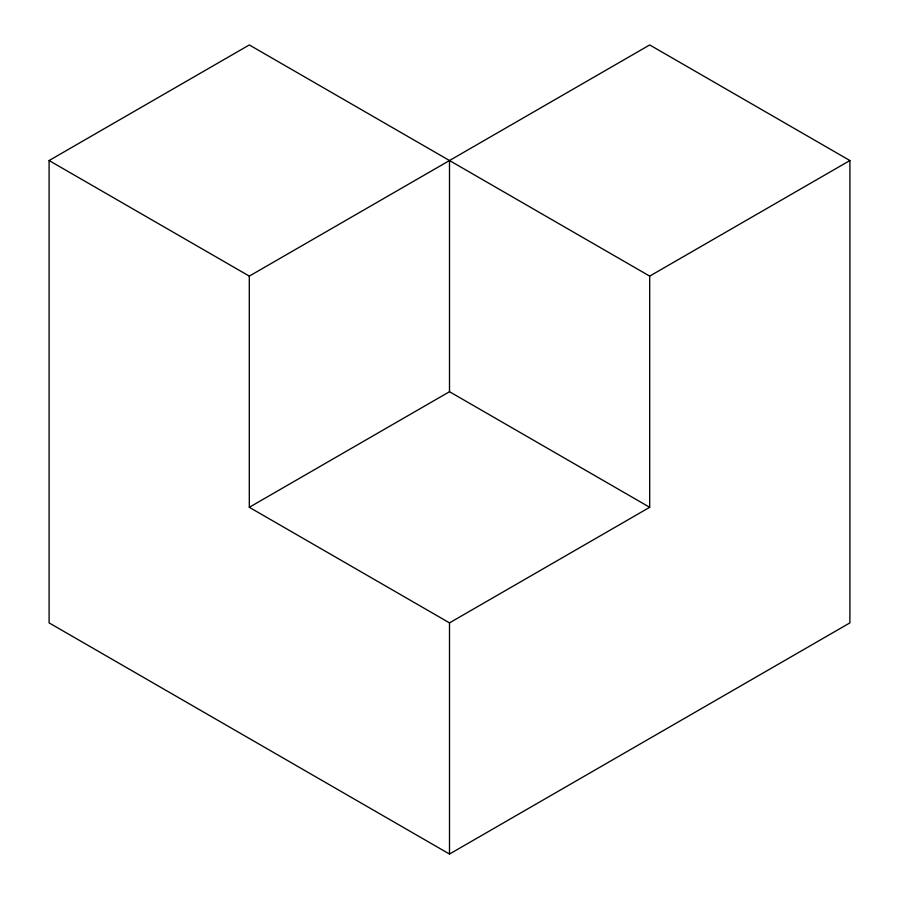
<?xml version="1.0" encoding="UTF-8"?>
<svg xmlns="http://www.w3.org/2000/svg" width="899" height="899" viewBox="0 0 899 899"><rect width="100%" height="100%" fill="white"/><g stroke="black" fill="none" stroke-linecap="round" stroke-linejoin="round"><path stroke-width="1.35" d="M49.097 160.539L249.304 44.95L649.696 276.117L849.903 160.539L849.903 622.883L449.5 854.05L49.097 622.883L49.097 160.539L249.304 276.117L649.696 44.95L849.903 160.539M249.304 276.117L249.304 507.294L449.5 391.706L649.696 507.294L649.696 276.117M249.304 507.294L449.5 622.872L649.696 507.294M449.5 160.539L449.5 391.706M449.5 622.872L449.5 854.05"/></g></svg>
